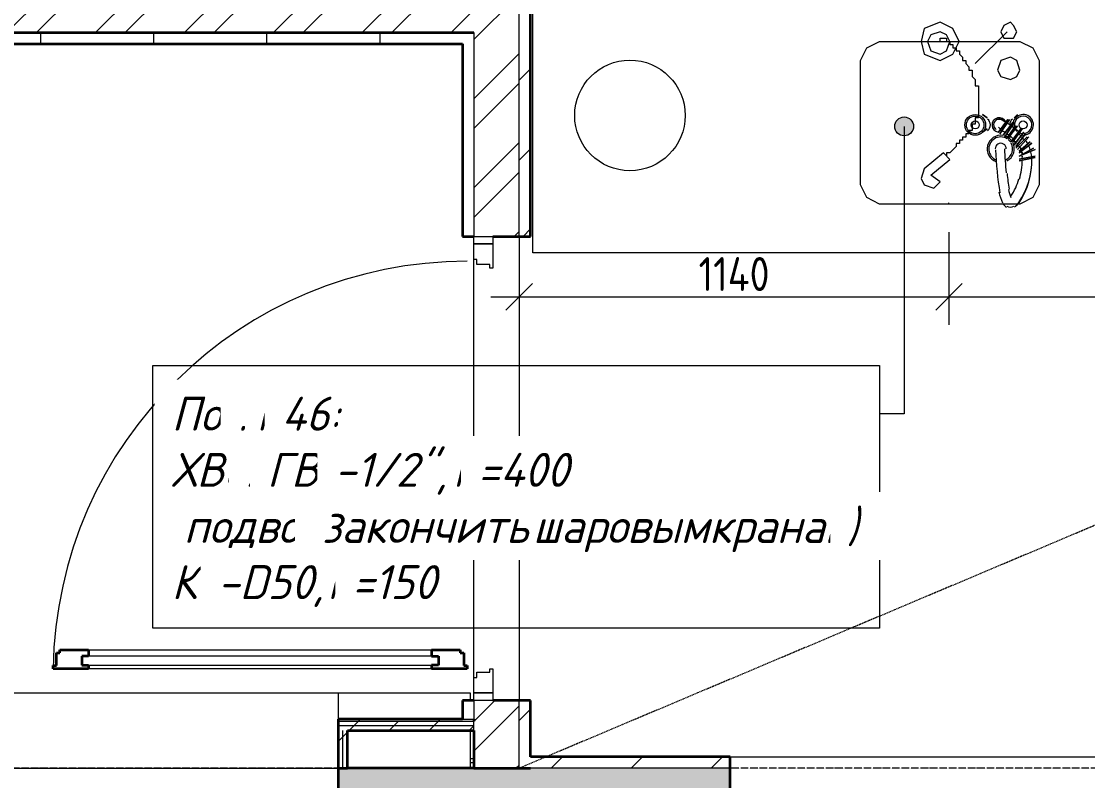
# Model space of a CAD drawing. Header units: millimetres. Extents: x -215207 to 92095, y -30385 to 123050.
# Drawn here: x 59349 to 62177, y 15327 to 17340 of the extents above; entities that cross this region are included whole.
import ezdxf

# ---------------------------------------------------------------- set-up
doc = ezdxf.new("R2010")
doc.units = ezdxf.units.MM
doc.linetypes.add('ADSK_Линия сетки', pattern=[25, 20, -2.5, 0, -2.5])
doc.linetypes.add('ADSK_Сверху', pattern=[4.5, 3, -1.5])
for name, color, linetype, lineweight, true_color in [('PLAN', 1, 'Continuous', 9, 0xff0000), ('вк 1 этаж_dwg', 7, 'Continuous', 9, 0x767676), ('Двери открывание', 7, 'Continuous', 9, 0xc0c0c0)]:
    doc.layers.add(name, color=color, linetype=linetype, lineweight=lineweight, true_color=true_color)
for name, color, linetype, lineweight in [('Аннотация', 7, 'Continuous', 20), ('Двери', 7, 'Continuous', 9), ('Линии', 7, 'Continuous', 9), ('Оборудование пищеблок', 7, 'Continuous', 9), ('Ограждение', 7, 'Continuous', 9), ('Оси', 7, 'Continuous', 9), ('Размеры', 7, 'Continuous', 9), ('Стены внутренние', 7, 'Continuous', 20), ('Стены наружные', 7, 'Continuous', 20), ('Стены штриховка', 7, 'Continuous', 9)]:
    doc.layers.add(name, color=color, linetype=linetype, lineweight=lineweight)
doc.styles.add('GOST Common_2', font='GOST_Common.ttf', dxfattribs={"width": 0.9, "height": 90})
doc.styles.add('GOST Common_I_1', font='GOST_Common Italic.ttf', dxfattribs={"height": 50})
doc.dimstyles.new('ADSK_Основной_1_8_мм_синий_маска', dxfattribs={"dimscale": 304.8, "dimtxt": 90.51435, "dimasz": 0.231955, "dimexe": 0.246063, "dimexo": 0.246063, "dimgap": 0.049213, "dimtad": 1, "dimdec": 0, "dimdsep": 46, "dimtxsty": 'GOST Common_2', "dimblk1": 'OBLIQUE', "dimblk2": 'OBLIQUE', "dimsah": 1, "dimcen": 0.09, "dimdle": 0.246063, "dimazin": 2, "dimtfac": 1, "dimtdec": 4, "dimtix": 1, "dimtmove": 0, "dimatfit": 3, "dimfxl": 0, "dimtvp": 1, "dimtolj": 1, "dimtzin": 0, "dimlwd": 20, "dimlwe": 20, "dimarcsym": 0})
pattern_1 = [(45, (42000, 8e-11), (-117.8655, 117.8655), []), (45, (42078.58, 8e-11), (-117.8655, 117.8655), [])]
pattern_2 = [(45, (42000, 8e-11), (-106.066, 106.066), [])]
pattern_3 = [(45, (42000, 8e-11), (-53.033, 53.033), [])]

# ---------------------------------------------------------------- blocks, each defined once
blk = doc.blocks.new('Дверь_Alumark_однопольная_S50 - Дв-6_9__1_2200х1230 Пр СКУД-7466946-План 1 этажа _Пищеблок_ - Привязка мокрых точек')
at = {"layer": 'Двери', "lineweight": 35}
for p, q in [((-406, 1176), (-398, 1176)), ((-406, 1082), (-406, 1176)), ((-398, 1176), (-398, 1167)), ((-398, 1167), (-364, 1167)), ((-364, 1167), (-364, 1158)), ((-364, 1158), (-356, 1158)), ((-356, 1158), (-356, 1082)), ((-397, 1082), (-406, 1082)), ((-397, 1100), (-397, 1082)), ((-373, 1100), (-397, 1100)), ((-373, 1082), (-373, 1100)), ((-356, 1082), (-373, 1082)), ((-406, 78), (-406, 172)), ((-397, 172), (-406, 172)), ((-397, 154), (-397, 172)), ((-373, 172), (-373, 154)), ((-356, 172), (-373, 172)), ((-356, 172), (-356, 96)), ((-373, 154), (-397, 154)), ((-398, 87), (-398, 78)), ((-364, 87), (-398, 87)), ((-364, 96), (-364, 87)), ((-356, 96), (-364, 96)), ((-398, 78), (-406, 78))]:
    blk.add_line(p, q, dxfattribs=at)
at = {"layer": 'Двери'}
for p, q in [((-406, 172), (-406, 1082)), ((-397, 1100), (-397, 154)), ((-373, 1100), (-397, 1100)), ((-373, 154), (-373, 1100)), ((-356, 1082), (-356, 172)), ((-397, 154), (-373, 154)), ((-490, 60), (-470, 60)), ((-490, 10), (-490, 60)), ((-470, 60), (-470, 10)), ((-470, 60), (-429, 60)), ((-470, 10), (-470, 60)), ((-429, 60), (-429, 52)), ((679, 52), (679, 60)), ((679, 60), (720, 60)), ((720, 60), (740, 60)), ((720, 10), (720, 60)), ((720, 60), (720, 10)), ((740, 60), (740, 10)), ((-429, 52), (-415, 52)), ((-415, 52), (-415, 18)), ((665, 52), (679, 52)), ((665, 18), (665, 52)), ((-470, 10), (-490, 10)), ((-406, 10), (-470, 10)), ((-415, 18), (-406, 18)), ((-406, 18), (-406, 10)), ((656, 18), (665, 18)), ((656, 10), (656, 18)), ((720, 10), (656, 10)), ((740, 10), (720, 10))]:
    blk.add_line(p, q, dxfattribs=at)
at = {"layer": 'Двери открывание'}
blk.add_arc((-424, 78), 1098, 0, 89.0607, dxfattribs=at)
blk = doc.blocks.new('Ограждение - Ограждение-4198836-План 1 этажа _Пищеблок_ - Привязка мокрых точек')
at = {"layer": 'Ограждение'}
h = blk.add_hatch(dxfattribs=at)
h.set_pattern_fill('FP_21', color=256, style=0, pattern_type=2)
h.set_pattern_definition([(0, (0, 0), (0, 600), []), (90, (0, 0), (-600, 4e-14), [])])
h.paths.add_polyline_path([(18539, 15375.3), (18549, 15375.3), (18549, 15385.3), (18539, 15385.3)])
for p, q in [((18549, 15385.3), (18539, 15385.3)), ((18539, 15375.3), (18549, 15375.3))]:
    blk.add_line(p, q, dxfattribs=at)
blk = doc.blocks.new('Ограждение - Ограждение-4426666-План 1 этажа _Пищеблок_ - Привязка мокрых точек')
at = {"layer": 'Ограждение'}
for p, q in [((15928.7, 15560.3), (18539, 15560.3)), ((18539, 15560.3), (18539, 15540.3)), ((18539, 15460.3), (18539, 15360.3)), ((16439, 15360.3), (18189, 15360.3))]:
    blk.add_line(p, q, dxfattribs=at)
blk = doc.blocks.new('Ограждение - Ограждение-6173622-План 1 этажа _Пищеблок_ - Привязка мокрых точек')
at = {"layer": 'Ограждение'}
for p, q in [((16439, 15490.3), (16439, 15560.3)), ((16439, 15560.3), (18189, 15560.3)), ((18189, 15560.3), (18189, 15490.3)), ((16439, 14910.3), (18189, 14910.3))]:
    blk.add_line(p, q, dxfattribs=at)
blk = doc.blocks.new('вк 1 этаж_dwg_душирующее устройство со смесителем и краном-8125113-План 1 этажа _Пищеблок_ - Привязка мокрых точек')
at = {"layer": 'PLAN', "color": 7, "flags": 128}
for points in [[(-95549.5, 64300.1), (-95566.4, 64342.4), (-95549.5, 64300.1), (-95570.7, 64338.2)], [(-95549.5, 64342.4), (-95541, 64300.1)], [(-95536.8, 64300.1), (-95545.3, 64342.4)], [(-95587.6, 64283.2), (-95621.4, 64308.6)], [(-95613, 64312.8), (-95579.1, 64287.4)], [(-95574.9, 64291.6), (-95608.7, 64317)], [(-95566.4, 64295.9), (-95600.3, 64325.5)], [(-95600.3, 64321.3), (-95570.7, 64291.6)], [(-95587.6, 64329.7), (-95562.2, 64300.1)], [(-95558, 64300.1), (-95583.3, 64334)], [(-95553.7, 64308.6), (-95558, 64308.6), (-95562.2, 64304.3), (-95558, 64308.6)], [(-95545.3, 64308.6), (-95549.5, 64308.6)], [(-95651, 64287.4), (-95659.5, 64295.9)], [(-95600.3, 64262), (-95638.4, 64287.4)], [(-95638.4, 64283.2), (-95604.5, 64257.8)], [(-95596, 64270.5), (-95629.9, 64295.9)], [(-95629.9, 64291.6), (-95596, 64266.3)], [(-95621.4, 64304.3), (-95587.6, 64278.9)], [(-95596, 64283.2), (-95600.3, 64278.9), (-95600.3, 64274.7), (-95600.3, 64278.9)], [(-95587.6, 64291.6), (-95587.6, 64287.4), (-95591.8, 64287.4), (-95587.6, 64287.4)], [(-95566.4, 64304.3), (-95570.7, 64304.3), (-95574.9, 64300.1), (-95579.1, 64295.9), (-95583.3, 64295.9), (-95579.1, 64295.9), (-95574.9, 64300.1), (-95570.7, 64304.3)], [(-95608.7, 64249.3), (-95646.8, 64274.7)], [(-95646.8, 64270.5), (-95613, 64245.1)], [(-95617.2, 64253.6), (-95625.7, 64245.1), (-95617.2, 64253.6), (-95613, 64262)], [(-95604.5, 64274.7), (-95608.7, 64266.3)], [(-95651, 64215.5), (-95659.5, 64202.8)], [(-95621.4, 64215.5), (-95613, 64202.8)]]:
    blk.add_lwpolyline(points, close=True, dxfattribs=at)
at = {"layer": 'PLAN', "color": 7}
for centre, radius in [((-95632, 64310.7), 10.6), ((-95632, 64310.7), 10.6), ((-95632, 64183.7), 27.5), ((-95632, 64183.7), 27.5), ((-95632, 64183.7), 23.3), ((-95632, 64183.7), 23.3), ((-95632, 64183.8), 10.6), ((-95632, 64183.8), 10.6)]:
    blk.add_circle(centre, radius, dxfattribs=at)
for centre, radius, start, end in [((-95632, 64310.7), 27.5, 357.6123, 291.1201), ((-95632, 64310.7), 27.5, 357.6123, 291.1201), ((-95632, 64310.7), 23.3, 6.3165, 281.3738), ((-95632, 64310.7), 23.3, 6.3165, 281.3738), ((-95632, 64310.7), 23.3, 328.2408, 355.8654), ((-95632, 64310.7), 23.3, 328.2408, 355.8654), ((-95517.8, 64213.4), 124.8, 126.4717, 131.295), ((-95517.8, 64213.4), 124.8, 126.4717, 131.295), ((-95539.3, 64243.6), 90.2, 117.1503, 124.1257), ((-95539.3, 64243.6), 90.2, 117.1503, 124.1257), ((-95539, 64243.4), 90.6, 105.8611, 114.754), ((-95539, 64243.4), 90.6, 105.8611, 114.754), ((-95538.9, 64243.1), 90.9, 93.4664, 103.4771), ((-95538.9, 64243.1), 90.9, 93.4664, 103.4771), ((-95538.9, 64133), 201, 56.0189, 91.0123), ((-95537.5, 64131.5), 202.5, 56.4138, 91.4072), ((-95538.9, 64133), 175.5, 73.1269, 89.9409), ((-95538.9, 64133), 175.5, 73.1269, 89.9409), ((-95632, 64293.8), 19, 216.594, 268.9712), ((-95632, 64293.8), 19, 216.594, 268.9712), ((-95347, 64074.8), 348.8, 142.5288, 144.1052), ((-95347, 64074.8), 348.8, 142.5288, 144.1052), ((-95632, 64310.7), 23.3, 293.3146, 318.7795), ((-95632, 64310.7), 23.3, 293.3146, 318.7795), ((-95348.3, 64076.2), 346.9, 140.3785, 141.9522), ((-95348.3, 64076.2), 346.9, 140.3785, 141.9522), ((-95517.4, 64212.9), 125.4, 133.0241, 137.6233), ((-95517.4, 64212.9), 125.4, 133.0241, 137.6233), ((-95568.5, 64251.4), 36, 125.0927, 141.3912), ((-95568.5, 64251.4), 36, 125.0927, 141.3912), ((-95568.5, 64251.5), 35.9, 26.4806, 118.2141), ((-95568.5, 64251.5), 35.9, 26.4806, 118.2141), ((-95568.5, 64251.4), 31.7, 27.8625, 117.7775), ((-95568.5, 64251.4), 31.7, 27.8625, 117.7775), ((-95526.2, 64158.4), 146, 55.4319, 75.221), ((-95526.2, 64158.4), 146, 55.4319, 75.221), ((-95449.2, 64265.3), 41.1, 34.0788, 56.5586), ((-95450.1, 64268.4), 40.2, 29.8326, 52.3124), ((-95433.1, 64276.8), 19, 330.4046, 29.3885), ((-95433.1, 64276.8), 19, 330.4046, 29.3885), ((-95632, 64247.2), 19, 110.8125, 358.7327), ((-95632, 64247.2), 19, 110.8125, 358.7327), ((-95632, 64247.2), 19, 117.5367, 352.0182), ((-95632, 64247.2), 19, 117.5367, 352.0182), ((-95632.2, 64247.9), 15.3, 145.3101, 325.3226), ((-95632, 64247.2), 14.8, 147.1455, 327.158), ((-95338.5, 64068.5), 359.4, 144.6872, 148.436), ((-95317.7, 64072.1), 374.5, 146.9821, 150.731), ((-95632, 64247.3), 19, 95.9824, 105.1245), ((-95632, 64247.3), 19, 95.9824, 105.1245), ((-95568.5, 64251.4), 36, 170.437, 341.1219), ((-95568.5, 64251.4), 36, 170.437, 341.1219), ((-95568.5, 64251.4), 36, 147.7312, 164.0892), ((-95568.5, 64251.4), 36, 147.7312, 164.0892), ((-95568.5, 64251.4), 31.7, 147.8946, 339.699), ((-95568.5, 64251.4), 31.7, 147.8946, 339.699), ((-95568.6, 64251.5), 31.7, 123.8685, 141.2075), ((-95568.6, 64251.5), 31.7, 123.8685, 141.2075), ((-95568.5, 64251.4), 14.8, 89.9972, 270.0028), ((-95568.5, 64251.4), 14.8, 89.9972, 270.0028), ((-95678.9, 66127.3), 1869.6, 273.3856, 275.3407), ((-95678.9, 66127.3), 1869.6, 273.3856, 275.3407), ((-95547.5, 64751.4), 485.2, 275.2255, 280.1953), ((-95547.5, 64751.4), 485.2, 275.2255, 280.1953), ((-95479.7, 64382.7), 112.2, 279.752, 290.8911), ((-95479.7, 64382.7), 112.2, 279.752, 290.8911), ((-95471.2, 64344.4), 99.3, 280.0163, 297.5815), ((-95471.2, 64344.4), 99.3, 280.0163, 297.5815), ((-95437.4, 64281), 27.5, 299.3987, 328.676), ((-95437.4, 64281), 27.5, 299.3987, 328.676), ((-95632, 64204.9), 19, 36.5987, 143.4013), ((-95632, 64204.9), 19, 36.5987, 143.4013), ((-95606.6, 65191), 954.4, 272.4395, 279.3479), ((-95606.6, 65191), 954.4, 272.4395, 279.3479)]:
    blk.add_arc(centre, radius, start, end, dxfattribs=at)
blk = doc.blocks.new('вк 1 этаж_dwg_Предмоечный стол-8125116-План 1 этажа _Пищеблок_ - Привязка мокрых точек')
at = {"layer": 'Оборудование пищеблок'}
blk.add_line((166938.2, -326638.3), (166853.6, -326722.8), dxfattribs=at)
at = {"layer": 'Оборудование пищеблок', "flags": 128}
for points in [[(165679.8, -326521.9), (167191.8, -326521.9), (167191.8, -327223.9), (165679.8, -327223.9)], [(166811.3, -326663.7), (166794.4, -326629.8), (166760.6, -326612.9), (166718.3, -326629.8), (166709.9, -326663.7), (166718.3, -326697.5), (166760.6, -326714.4), (166794.4, -326697.5)], [(166963.5, -326638.3), (166955.1, -326621.4), (166946.6, -326612.9), (166929.7, -326621.4), (166921.3, -326638.3), (166929.7, -326655.2), (166946.6, -326655.2), (166955.1, -326655.2)], [(166786, -326663.7), (166777.5, -326646.7), (166760.6, -326638.3), (166735.3, -326646.7), (166726.8, -326663.7), (166735.3, -326689), (166760.6, -326697.5), (166777.5, -326689)], [(166972, -326739.8), (166963.5, -326714.4), (166946.6, -326705.9), (166921.3, -326714.4), (166912.8, -326739.8), (166921.3, -326756.7), (166946.6, -326765.1), (166963.5, -326756.7)]]:
    blk.add_lwpolyline(points, close=True, dxfattribs=at)
for points in [[(166760.6, -326663.7), (166760.6, -326655.2), (166769.1, -326655.2), (166777.5, -326655.2), (166777.5, -326663.7), (166786, -326663.7), (166786, -326672.1), (166794.4, -326672.1), (166794.4, -326680.6), (166802.9, -326680.6), (166802.9, -326689), (166811.4, -326689), (166811.4, -326697.5), (166819.8, -326705.9), (166819.8, -326714.4), (166828.3, -326714.4), (166828.3, -326722.8), (166836.7, -326731.3), (166836.7, -326739.8), (166845.2, -326739.8), (166845.2, -326748.2), (166845.2, -326756.7), (166853.6, -326765.1), (166853.6, -326773.6), (166853.6, -326782), (166862.1, -326782), (166862.1, -326790.5), (166862.1, -326798.9), (166862.1, -326807.4), (166862.1, -326815.8), (166862.1, -326824.3), (166862.1, -326832.8), (166862.1, -326841.2), (166862.1, -326849.7), (166862.1, -326858.1), (166862.1, -326866.6), (166853.6, -326866.6), (166853.6, -326875), (166853.6, -326883.5), (166845.2, -326883.5), (166845.2, -326891.9), (166845.2, -326900.4), (166836.7, -326900.4), (166836.7, -326908.8), (166828.3, -326908.8), (166828.3, -326917.3), (166819.8, -326917.3), (166819.8, -326925.8), (166811.4, -326925.8), (166811.4, -326934.2), (166802.9, -326934.2), (166802.9, -326942.7), (166794.4, -326951.1), (166786, -326959.6), (166777.5, -326959.6), (166777.5, -326968)], [(167022.7, -327044.1), (167005.8, -327077.9), (166972, -327094.9), (166600, -327094.9), (166566.2, -327077.9), (166549.3, -327044.1), (166549.3, -326714.4), (166566.2, -326680.6), (166600, -326663.7), (166972, -326663.7)], [(166972, -326663.7), (167005.8, -326680.6), (167022.7, -326714.4), (167022.7, -327044.1)], [(166760.6, -327035.7), (166735.3, -327018.8), (166786, -326976.5), (166769.1, -326959.6), (166718.3, -327001.9), (166709.9, -327027.2), (166718.3, -327044.1), (166743.7, -327052.6), (166760.6, -327035.7)]]:
    blk.add_lwpolyline(points, dxfattribs=at)
at = {"layer": 'Оборудование пищеблок'}
blk.add_circle((165937.7, -326860.1), 146.5, dxfattribs=at)
blk = doc.blocks.new('вк 1 этаж_dwg-8122296-План 1 этажа _Пищеблок_ - Привязка мокрых точек')
blk.add_blockref('вк 1 этаж_dwg_Предмоечный стол-8125116-План 1 этажа _Пищеблок_ - Привязка мокрых точек', (-160356.6, 328627.9))
at = {"rotation": 270}
blk.add_blockref('вк 1 этаж_dwg_душирующее устройство со смесителем и краном-8125113-План 1 этажа _Пищеблок_ - Привязка мокрых точек', (-57686.9, -93889.3), dxfattribs=at)
blk = doc.blocks.new('_Oblique')
at = {"color": 0, "linetype": 'ByBlock', "lineweight": -2}
blk.add_line((-0.5, -0.5), (0.5, 0.5), dxfattribs=at)
blk = doc.blocks.new('*D748')
at = {"layer": 'Defpoints', "color": 0, "transparency": 16777216}
for p in [(61809.1, 16856.1), (60669, 16660.4), (61809.1, 16610.4)]:
    blk.add_point(p, dxfattribs=at)
at = {"layer": 'Размеры', "color": 0, "lineweight": 20, "transparency": 16777216}
for p, q in [((61809.1, 16781.1), (61809.1, 16535.4)), ((60594, 16610.4), (61884.1, 16610.4)), ((60669, 16585.4), (60669, 16535.4))]:
    blk.add_line(p, q, dxfattribs=at)
at = {"layer": 'Размеры', "color": 0, "lineweight": 20, "transparency": 16777216, "xscale": 70.7, "yscale": 70.7, "zscale": 70.7, "rotation": 180}
blk.add_blockref('_Oblique', (60669, 16610.4), dxfattribs=at)
at = {"layer": 'Размеры', "color": 0, "lineweight": 20, "transparency": 16777216, "xscale": 70.7, "yscale": 70.7, "zscale": 70.7}
blk.add_blockref('_Oblique', (61809.1, 16610.4), dxfattribs=at)
at = {"layer": 'Размеры', "color": 0, "lineweight": 20, "transparency": 16777216, "insert": (61239.1, 16670.4), "char_height": 90, "width": 241.167, "attachment_point": 5, "style": 'GOST Common_2', "bg_fill": 3, "box_fill_scale": 1.1, "bg_fill_color": 256, "bg_fill_true_color": 13158600, "bg_fill_transparency": 0}
blk.add_mtext('\\A1;1140', dxfattribs=at)
blk = doc.blocks.new('*D749')
at = {"layer": 'Defpoints', "color": 0, "transparency": 16777216}
for p in [(62948.8, 17070.3), (61809.1, 16856.1), (62948.8, 16610.4)]:
    blk.add_point(p, dxfattribs=at)
at = {"layer": 'Размеры', "color": 0, "lineweight": 20, "transparency": 16777216}
for p, q in [((62948.8, 16995.3), (62948.8, 16535.4)), ((61809.1, 16781.1), (61809.1, 16535.4)), ((61734.1, 16610.4), (63023.8, 16610.4))]:
    blk.add_line(p, q, dxfattribs=at)
at = {"layer": 'Размеры', "color": 0, "lineweight": 20, "transparency": 16777216, "xscale": 70.7, "yscale": 70.7, "zscale": 70.7, "rotation": 180}
blk.add_blockref('_Oblique', (61809.1, 16610.4), dxfattribs=at)
at = {"layer": 'Размеры', "color": 0, "lineweight": 20, "transparency": 16777216, "xscale": 70.7, "yscale": 70.7, "zscale": 70.7}
blk.add_blockref('_Oblique', (62948.8, 16610.4), dxfattribs=at)
at = {"layer": 'Размеры', "color": 0, "lineweight": 20, "transparency": 16777216, "insert": (62379, 16670.4), "char_height": 90, "width": 241.167, "attachment_point": 5, "style": 'GOST Common_2', "bg_fill": 3, "box_fill_scale": 1.1, "bg_fill_color": 256, "bg_fill_true_color": 13158600, "bg_fill_transparency": 0}
blk.add_mtext('\\A1;1140', dxfattribs=at)

msp = doc.modelspace()

# ---------------------------------------------------------------- hatches: boundary and pattern name
at = {"layer": 'Аннотация', "lineweight": 9, "true_color": 0x0000ff}
h = msp.add_hatch(color=5, dxfattribs=at)
edge = h.paths.add_edge_path()
edge.add_arc((61690.1, 17061.8), 25, 0, 360)
at = {"layer": 'Стены внутренние', "lineweight": 9, "true_color": 0xc0c0c0}
h = msp.add_hatch(dxfattribs=at)
h.set_pattern_fill('FP_1', color=9, style=0, pattern_type=2)
h.set_pattern_definition([(0, (42335, 35), (500, 500), [1.676, -498.324]), (0, (42105, 55), (500, 500), [1.676, -498.324]), (0, (42110, 135), (500, 500), [5, -495]), (0, (42235, 115), (500, 500), [1.676, -498.324]), (0, (42465, 185), (500, 500), [1.676, -498.324]), (0, (42160, 250), (500, 500), [1.676, -498.324]), (0, (42055, 265), (500, 500), [1.676, -498.324]), (0, (42160, 180), (500, 500), [1.676, -498.324]), (0, (42215, 210), (500, 500), [1.676, -498.324]), (0, (42170, 25), (500, 500), [1.676, -498.324]), (0, (42250, 55), (500, 500), [1.676, -498.324]), (0, (42345, 265), (500, 500), [1.676, -498.324]), (0, (42425, 320), (500, 500), [1.676, -498.324]), (0, (42170, 400), (500, 500), [1.676, -498.324]), (0, (42230, 310), (500, 500), [1.676, -498.324]), (0, (42360, 380), (500, 500), [1.676, -498.324]), (0, (42415, 95), (500, 500), [5, -495]), (0, (42435, 160), (500, 500), [1.676, -498.324]), (0, (42350, 110), (500, 500), [1.676, -498.324]), (0, (42475, 380), (500, 500), [1.676, -498.324]), (0, (42400, 240), (500, 500), [1.676, -498.324]), (0, (42375, 175), (500, 500), [1.676, -498.324]), (0, (42305, 140), (500, 500), [1.676, -498.324]), (0, (42185, 335), (500, 500), [1.676, -498.324]), (0, (42125, 325), (500, 500), [1.676, -498.324]), (0, (42040, 410), (500, 500), [1.676, -498.324]), (0, (42295, 405), (500, 500), [1.676, -498.324]), (0, (42280, 325), (500, 500), [1.676, -498.324]), (0, (42295, 235), (500, 500), [1.676, -498.324]), (0, (42095, 180), (500, 500), [1.676, -498.324]), (0, (42050, 110), (500, 500), [1.676, -498.324]), (0, (42040, 35), (500, 500), [1.676, -498.324]), (0, (42435, 285), (500, 500), [1.676, -498.324]), (0, (42475, 445), (500, 500), [1.676, -498.324]), (0, (42365, 460), (500, 500), [1.676, -498.324]), (0, (42305, 435), (500, 500), [1.676, -498.324]), (0, (42120, 450), (500, 500), [1.676, -498.324]), (0, (42035, 330), (500, 500), [1.676, -498.324]), (0, (42100, 375), (500, 500), [1.676, -498.324]), (45, (42160, 115), (0, 499.9994), [7.071, -700.035]), (26.565, (42165, 120), (500.0009, 500), [11.181, -1106.854]), (26.565, (42175, 125), (500.0009, 500), [11.181, -1106.854]), (0, (42185, 130), (500, 500), [10, -490]), (296.565, (42195, 130), (500, -500.0009), [11.181, -1106.854]), (270, (42200, 120), (500, -500), [5, -495]), (213.69, (42200, 115), (-500.0004, -499.99923), [18.028, -1784.748]), (225, (42185, 105), (6e-14, -499.9994), [7.071, -700.035]), (153.435, (42180, 100), (-500.0005, -0.0004), [11.181, -1106.854]), (135, (42170, 105), (-499.9994, 6e-14), [7.071, -700.035]), (135, (42165, 110), (-499.9994, 6e-14), [7.071, -700.035]), (270, (42405, 65), (500, -500), [10, -490]), (45, (42375, 55), (0, 499.9994), [7.071, -700.035]), (225, (42405, 50), (6e-14, -499.9994), [14.142, -692.964]), (180, (42385, 35), (-500, -500), [10, -490]), (90, (42370, 40), (-500, 500), [5, -495]), (135, (42375, 35), (-499.9994, 6e-14), [7.071, -700.035]), (63.435, (42370, 45), (-0.0004, 500.0005), [11.181, -1106.854]), (206.565, (42395, 40), (-500.0009, -500), [11.181, -1106.854]), (270, (42405, 55), (500, -500), [5, -495]), (0, (42395, 65), (500, 500), [10, -490]), (18.435, (42380, 60), (999.99934, 500.00095), [15.811, -1565.327]), (296.565, (42365, 365), (500, -500.0009), [11.181, -1106.854]), (45, (42335, 355), (0, 499.9994), [7.071, -700.035]), (225, (42365, 350), (6e-14, -499.9994), [14.142, -692.964]), (153.435, (42345, 335), (-500.0005, -0.0004), [11.181, -1106.854]), (90, (42330, 340), (-500, 500), [5, -495]), (180, (42335, 340), (-500, -500), [5, -495]), (63.435, (42330, 345), (-0.0004, 500.0005), [11.181, -1106.854]), (206.565, (42355, 340), (-500.0009, -500), [11.181, -1106.854]), (225, (42370, 355), (6e-14, -499.9994), [7.071, -700.035]), (0, (42355, 365), (500, 500), [10, -490]), (18.435, (42340, 360), (999.99934, 500.00095), [15.811, -1565.327]), (315, (42135, 440), (499.9994, 0), [7.071, -700.035]), (45, (42110, 430), (0, 499.9994), [7.071, -700.035]), (225, (42140, 425), (6e-14, -499.9994), [14.142, -692.964]), (180, (42120, 415), (-500, -500), [10, -490]), (90, (42105, 420), (-500, 500), [5, -495]), (135, (42110, 415), (-499.9994, 6e-14), [7.071, -700.035]), (45, (42105, 425), (0, 499.9994), [7.071, -700.035]), (180, (42130, 415), (-500, -500), [10, -490]), (270, (42140, 435), (500, -500), [10, -490]), (0, (42125, 440), (500, 500), [10, -490]), (26.565, (42115, 435), (500.0009, 500), [11.181, -1106.854])])
h.paths.add_polyline_path([(57928.7, 14810.3), (58439, 14810.3), (58439, 15360.3), (57928.7, 15360.3), (57928.7, 14858.8)])
h.paths.add_polyline_path([(60682.6, 14810.3), (61229, 14810.3), (61229, 15360.3), (60189, 15360.3), (60189, 14810.3)])
h.paths.add_polyline_path([(69264, 14810.3), (69264, 15360.3), (68509, 15360.3), (68509, 14810.3), (69260.2, 14810.3)])
h.paths.add_polyline_path([(62979, 14810.3), (64064, 14810.3), (64064, 15360.3), (62979, 15360.3), (62979, 14858.8)])
h.paths.add_polyline_path([(65814, 14810.3), (66759, 14810.3), (66759, 15360.3), (65814, 15360.3), (65814, 14830.3)])
at = {"layer": 'Стены наружные', "lineweight": 9}
h = msp.add_hatch(dxfattribs=at)
h.set_pattern_fill('FP_13', color=256, style=0, pattern_type=2)
h.set_pattern_definition(pattern_1)
h.paths.add_polyline_path([(60669, 15360.3), (60669, 15540.3), (60549, 15540.3), (60549, 15360.3)])
h.paths.add_polyline_path([(60549, 16770.3), (60669, 16770.3), (60669, 19755.3), (60549, 19755.3), (60549, 17310.3)])
h = msp.add_hatch(dxfattribs=at)
h.set_pattern_fill('FP_13', color=256, style=0, pattern_type=2)
h.set_pattern_definition(pattern_1)
h.paths.add_polyline_path([(60549, 17310.3), (60549, 17430.3), (58289, 17430.3), (58289, 17310.3), (58319, 17310.3)])
h = msp.add_hatch(dxfattribs=at)
h.set_pattern_fill('FP_22', color=256, style=0, pattern_type=2)
h.set_pattern_definition(pattern_2)
h.paths.add_polyline_path([(60669, 15360.3), (60699, 15360.3), (60699, 15540.3), (60669, 15540.3)])
h.paths.add_polyline_path([(60699, 16770.3), (60699, 17440.3), (60669, 17440.3), (60669, 16770.3)])
h = msp.add_hatch(dxfattribs=at)
h.set_pattern_fill('FP_23', color=256, style=0, pattern_type=2)
h.set_pattern_definition([(90, (42000, 8e-11), (-300, 2e-14), [])])
h.paths.add_polyline_path([(60519, 17280.3), (60519, 17310.3), (58319, 17310.3), (58319, 17280.3)])
h = msp.add_hatch(dxfattribs=at)
h.set_pattern_fill('FP_22', color=256, style=0, pattern_type=2)
h.set_pattern_definition(pattern_2)
h.paths.add_polyline_path([(57928.7, 15485.3), (58439, 15485.3), (58439, 15490.3), (57928.7, 15490.3), (57928.7, 15487.9)])
h.paths.add_polyline_path([(60549, 15485.3), (60549, 15490.3), (60189, 15490.3), (60189, 15485.3)])
h = msp.add_hatch(dxfattribs=at)
h.set_pattern_fill('FP_24', color=256, style=0, pattern_type=2)
h.set_pattern_definition(pattern_3)
h.paths.add_polyline_path([(60189, 15472.8), (60549, 15472.8), (60549, 15485.3), (60189, 15485.3)])
h.paths.add_polyline_path([(58439, 15472.8), (58439, 15485.3), (57928.7, 15485.3), (57928.7, 15472.8)])
h = msp.add_hatch(dxfattribs=at)
h.set_pattern_fill('FP_24', color=256, style=0, pattern_type=2)
h.set_pattern_definition(pattern_3)
h.paths.add_polyline_path([(58426.5, 15460.3), (58439, 15460.3), (58439, 15472.8), (57928.7, 15472.8), (57928.7, 15460.3), (58414, 15460.3)])
h.paths.add_polyline_path([(60201.5, 15460.3), (60549, 15460.3), (60549, 15472.8), (60189, 15472.8), (60189, 15460.3)])
h = msp.add_hatch(dxfattribs=at)
h.set_pattern_fill('FP_24', color=256, style=0, pattern_type=2)
h.set_pattern_definition(pattern_3)
h.paths.add_polyline_path([(60201.5, 15360.3), (60201.5, 15460.3), (60189, 15460.3), (60189, 15360.3)])
h = msp.add_hatch(dxfattribs=at)
h.set_pattern_fill('FP_24', color=256, style=0, pattern_type=2)
h.set_pattern_definition(pattern_3)
h.paths.add_polyline_path([(60201.5, 15360.3), (60214, 15360.3), (60214, 15460.3), (60201.5, 15460.3)])
h = msp.add_hatch(dxfattribs=at)
h.set_pattern_fill('FP_22', color=256, style=0, pattern_type=2)
h.set_pattern_definition(pattern_2)
h.paths.add_polyline_path([(64064, 15360.3), (64064, 15390.3), (62979, 15390.3), (62979, 15360.3), (63541.8, 15360.3)])
h.paths.add_polyline_path([(66369, 15360.3), (66369, 15390.3), (65614, 15390.3), (65614, 15360.3), (65924.5, 15360.3)])
h.paths.add_polyline_path([(61229, 15360.3), (61229, 15390.3), (60699, 15390.3), (60699, 15360.3)])

# ---------------------------------------------------------------- linework, layer by layer
at = {"layer": 'Аннотация', "color": 5, "lineweight": 9, "true_color": 0x0000ff}
for p, q in [((61690.1, 17061.8), (61690.1, 16300.2)), ((61690.1, 16300.2), (61624.7, 16300.2))]:
    msp.add_line(p, q, dxfattribs=at)
at = {"layer": 'Аннотация', "color": 5, "lineweight": 9, "true_color": 0x0000ff, "flags": 128}
msp.add_lwpolyline([(59697.3, 16427.6), (61624.7, 16427.6), (61624.7, 15732.1), (59697.3, 15732.1)], close=True, dxfattribs=at)
at = {"layer": 'Аннотация', "color": 5, "lineweight": 9, "true_color": 0x0000ff}
msp.add_circle((61690.1, 17061.8), 25, dxfattribs=at)
at = {"layer": 'Линии', "color": 9, "linetype": 'ADSK_Сверху', "true_color": 0xc0c0c0}
msp.add_line((61809.1, 16856.1), (61809.1, 16861.1), dxfattribs=at)
at = {"layer": 'Оси', "linetype": 'ADSK_Линия сетки'}
msp.add_line((72421, 15360.3), (57015.2, 15360.3), dxfattribs=at)
at = {"layer": 'Стены внутренние', "lineweight": 35}
for p, q in [((60189, 15360.3), (60189, 14810.3)), ((60549, 15360.3), (60214, 15360.3)), ((61229, 14810.3), (61229, 15360.3))]:
    msp.add_line(p, q, dxfattribs=at)
at = {"layer": 'Стены внутренние'}
msp.add_line((61229, 15360.3), (60699, 15360.3), dxfattribs=at)
at = {"layer": 'Стены наружные', "lineweight": 35}
for p, q in [((60699, 16770.3), (60699, 17440.3)), ((58319, 17310.3), (60549, 17310.3)), ((58289, 17280.3), (60519, 17280.3)), ((60519, 17280.3), (60519, 16770.3)), ((60519, 16770.3), (60549, 16770.3)), ((60599, 16770.3), (60699, 16770.3)), ((60549, 15540.3), (60519, 15540.3)), ((60519, 15540.3), (60519, 15490.3)), ((60699, 15540.3), (60599, 15540.3)), ((60699, 15390.3), (60699, 15540.3)), ((60519, 15490.3), (60189, 15490.3)), ((60189, 15490.3), (60189, 15360.3)), ((60549, 15490.3), (60549, 15485.3)), ((60214, 15460.3), (60549, 15460.3)), ((60214, 15360.3), (60214, 15460.3)), ((60549, 15460.3), (60549, 15360.3)), ((61229, 15390.3), (60699, 15390.3)), ((61229, 15360.3), (61229, 15390.3)), ((60189, 15360.3), (60214, 15360.3)), ((60549, 15360.3), (60699, 15360.3))]:
    msp.add_line(p, q, dxfattribs=at)
at = {"layer": 'Стены наружные'}
for p, q in [((60669, 16770.3), (60669, 15540.3)), ((60549, 15601.3), (60549, 16709.3)), ((61229, 15390.3), (62979, 15390.3))]:
    msp.add_line(p, q, dxfattribs=at)
at = {"layer": 'Стены штриховка'}
for p, q in [((60669, 16770.3), (60669, 17440.3)), ((60549, 17310.3), (60549, 16770.3)), ((60549, 15540.3), (60549, 15490.3)), ((60669, 15360.3), (60669, 15540.3)), ((60189, 15485.3), (60549, 15485.3)), ((60549, 15472.8), (60189, 15472.8)), ((60519, 15490.3), (60549, 15490.3)), ((60549, 15460.3), (60549, 15485.3)), ((60201.5, 15360.3), (60201.5, 15460.3))]:
    msp.add_line(p, q, dxfattribs=at)

# ---------------------------------------------------------------- block references
at = {"layer": 'вк 1 этаж_dwg', "color": 7}
msp.add_blockref('вк 1 этаж_dwg-8122296-План 1 этажа _Пищеблок_ - Привязка мокрых точек', (55381.8, 15323), dxfattribs=at)
at = {"layer": 'Двери', "color": 9, "true_color": 0xc0c0c0, "rotation": 89.99999999999993}
msp.add_blockref('Дверь_Alumark_однопольная_S50 - Дв-6_9__1_2200х1230 Пр СКУД-7466946-План 1 этажа _Пищеблок_ - Привязка мокрых точек', (60609, 16030.3), dxfattribs=at)
at = {"layer": 'Ограждение'}
for name in ['Ограждение - Ограждение-4426666-План 1 этажа _Пищеблок_ - Привязка мокрых точек', 'Ограждение - Ограждение-6173622-План 1 этажа _Пищеблок_ - Привязка мокрых точек', 'Ограждение - Ограждение-4198836-План 1 этажа _Пищеблок_ - Привязка мокрых точек']:
    msp.add_blockref(name, (42000, 0), dxfattribs=at)

# ---------------------------------------------------------------- next in the draw order: texts
at = {"layer": 'Аннотация', "color": 5, "lineweight": 9, "true_color": 0x0000ff, "insert": (59747.3, 16345.2), "char_height": 90, "width": 212.848, "attachment_point": 1, "style": 'GOST Common_I_1', "bg_fill": 2}
msp.add_mtext('Поз', dxfattribs=at)

# ---------------------------------------------------------------- next in the draw order: dimensions: what is measured, and where the dimension line sits
at = {"layer": 'Размеры', "color": 5, "lineweight": 20, "true_color": 0x0000ff}
dim = msp.add_linear_dim(base=(61809.1, 16610.4), p1=(60669, 16660.4), p2=(61809.1, 16856.1), dimstyle='ADSK_Основной_1_8_мм_синий_маска', override={"dimpost": '<>', "dimfxl": 1156.759522}, dxfattribs=at)
dim.commit()
dim.dimension.update_dxf_attribs({"geometry": '*D748', "text_midpoint": (61239.1, 16670.4)})

# ---------------------------------------------------------------- next in the draw order: texts
at = {"layer": 'Аннотация', "color": 5, "lineweight": 9, "true_color": 0x0000ff, "insert": (59922.9, 16345.2), "char_height": 90, "width": 61.329, "attachment_point": 1, "style": 'GOST Common_I_1', "bg_fill": 2}
msp.add_mtext('. ', dxfattribs=at)

# ---------------------------------------------------------------- next in the draw order: dimensions: what is measured, and where the dimension line sits
at = {"layer": 'Размеры', "color": 5, "lineweight": 20, "true_color": 0x0000ff}
dim = msp.add_linear_dim(base=(62948.8, 16610.4), p1=(61809.1, 16856.1), p2=(62948.8, 17070.3), dimstyle='ADSK_Основной_1_8_мм_синий_маска', override={"dimpost": '<>', "dimfxl": 1159.687119}, dxfattribs=at)
dim.commit()
dim.dimension.update_dxf_attribs({"geometry": '*D749', "text_midpoint": (62379, 16670.4)})

# ---------------------------------------------------------------- next in the draw order: linework, layer by layer
at = {"layer": 'Линии', "color": 9, "linetype": 'ADSK_Сверху', "true_color": 0xc0c0c0}
msp.add_line((61809.1, 16856.1), (61809.1, 16861.1), dxfattribs=at)

# ---------------------------------------------------------------- next in the draw order: texts
at = {"layer": 'Аннотация', "color": 5, "lineweight": 9, "true_color": 0x0000ff, "insert": (59973.5, 16345.2), "char_height": 90, "width": 79.367, "attachment_point": 1, "style": 'GOST Common_I_1', "bg_fill": 2}
msp.add_mtext('\\fGOST Common|b0|i1|c204|p34|;\\W.9;П', dxfattribs=at)

# ---------------------------------------------------------------- next in the draw order: texts
at = {"layer": 'Аннотация', "color": 5, "lineweight": 9, "true_color": 0x0000ff, "insert": (60039, 16345.2), "char_height": 90, "width": 176.772, "attachment_point": 1, "style": 'GOST Common_I_1', "bg_fill": 2}
msp.add_mtext('46:', dxfattribs=at)

# ---------------------------------------------------------------- next in the draw order: texts
at = {"layer": 'Аннотация', "color": 5, "lineweight": 9, "true_color": 0x0000ff, "insert": (59747.3, 16196.4), "char_height": 90, "width": 238.101, "attachment_point": 1, "style": 'GOST Common_I_1', "bg_fill": 2}
msp.add_mtext('ХВС', dxfattribs=at)

# ---------------------------------------------------------------- next in the draw order: texts
at = {"layer": 'Аннотация', "color": 5, "lineweight": 9, "true_color": 0x0000ff, "char_height": 90, "attachment_point": 1, "style": 'GOST Common_I_1', "bg_fill": 2}
for s, insert, width in [('\\fGOST Common|b0|i1|c204|p34|;\\W.9;/', (59943.7, 16196.4), 68.544), ('\\fGOST Common|b0|i1|c204|p34|;\\W.9;(', (59747.3, 16047.6), 39.684)]:
    msp.add_mtext(s, dxfattribs=dict(at, insert=insert, width=width))

# ---------------------------------------------------------------- next in the draw order: texts
at = {"layer": 'Аннотация', "color": 5, "lineweight": 9, "true_color": 0x0000ff, "insert": (60000.3, 16196.4), "char_height": 90, "width": 216.456, "attachment_point": 1, "style": 'GOST Common_I_1', "bg_fill": 2}
msp.add_mtext('ГВС', dxfattribs=at)

# ---------------------------------------------------------------- next in the draw order: texts
at = {"layer": 'Аннотация', "color": 5, "lineweight": 9, "true_color": 0x0000ff, "insert": (60178.9, 16196.4), "char_height": 90, "width": 382.405, "attachment_point": 1, "style": 'GOST Common_I_1', "bg_fill": 2}
msp.add_mtext('-1/2", ', dxfattribs=at)

# ---------------------------------------------------------------- next in the draw order: texts
at = {"layer": 'Аннотация', "color": 5, "lineweight": 9, "true_color": 0x0000ff, "char_height": 90, "attachment_point": 1, "style": 'GOST Common_I_1', "bg_fill": 2}
for s, insert, width in [('\\fGOST Common|b0|i1|c204|p34|;\\W.9;Н', (60494.4, 16196.4), 79.367), ('подвод', (59780, 16047.6), 411.266)]:
    msp.add_mtext(s, dxfattribs=dict(at, insert=insert, width=width))

# ---------------------------------------------------------------- next in the draw order: texts
for s, insert, width in [('=400', (60559.9, 16196.4), 285), ('\\fGOST Common|b0|i1|c204|p34|;\\W.9; ', (60119.4, 16047.6), 32.468), ('КС', (59747.3, 15898.8), 147.911)]:
    msp.add_mtext(s, dxfattribs=dict(at, insert=insert, width=width))

# ---------------------------------------------------------------- next in the draw order: texts
at = {"layer": 'Аннотация', "color": 5, "lineweight": 9, "true_color": 0x0000ff, "insert": (60146.2, 16047.6), "char_height": 90, "width": 645.759, "attachment_point": 1, "style": 'GOST Common_I_1', "bg_fill": 2}
msp.add_mtext('закончить', dxfattribs=at)

# ---------------------------------------------------------------- next in the draw order: texts
at = {"layer": 'Аннотация', "color": 5, "lineweight": 9, "true_color": 0x0000ff, "char_height": 90, "attachment_point": 1, "style": 'GOST Common_I_1', "bg_fill": 2}
for s, insert, width in [('\\fGOST Common|b0|i1|c204|p34|;\\W.9; ', (60679, 16047.6), 32.468), ('-D50, ', (59869.3, 15898.8), 353.544)]:
    msp.add_mtext(s, dxfattribs=dict(at, insert=insert, width=width))

# ---------------------------------------------------------------- next in the draw order: texts
for s, insert, width in [('шаровым', (60705.7, 16047.6), 533.924), ('\\fGOST Common|b0|i1|c204|p34|;\\W.9;Н', (60161, 15898.8), 79.367)]:
    msp.add_mtext(s, dxfattribs=dict(at, insert=insert, width=width))

# ---------------------------------------------------------------- next in the draw order: texts
for s, insert, width in [('\\fGOST Common|b0|i1|c204|p34|;\\W.9; ', (61146.3, 16047.6), 32.468), ('=150', (60226.5, 15898.8), 256.139)]:
    msp.add_mtext(s, dxfattribs=dict(at, insert=insert, width=width))

# ---------------------------------------------------------------- next in the draw order: texts
at = {"layer": 'Аннотация', "color": 5, "lineweight": 9, "true_color": 0x0000ff, "insert": (61173.1, 16047.6), "char_height": 90, "width": 443.734, "attachment_point": 1, "style": 'GOST Common_I_1', "bg_fill": 2}
msp.add_mtext('кранам', dxfattribs=at)

# ---------------------------------------------------------------- next in the draw order: texts
at = {"layer": 'Аннотация', "color": 5, "lineweight": 9, "true_color": 0x0000ff, "insert": (61539.2, 16047.6), "char_height": 90, "width": 39.684, "attachment_point": 1, "style": 'GOST Common_I_1', "bg_fill": 2}
msp.add_mtext('\\fGOST Common|b0|i1|c204|p34|;\\W.9;)', dxfattribs=at)

# ---------------------------------------------------------------- next in the draw order: linework, layer by layer
at = {"layer": 'Линии', "linetype": 'ADSK_Сверху'}
msp.add_line((65329, 17325.3), (60669, 15360.3), dxfattribs=at)

doc.saveas('drawing.dxf')
